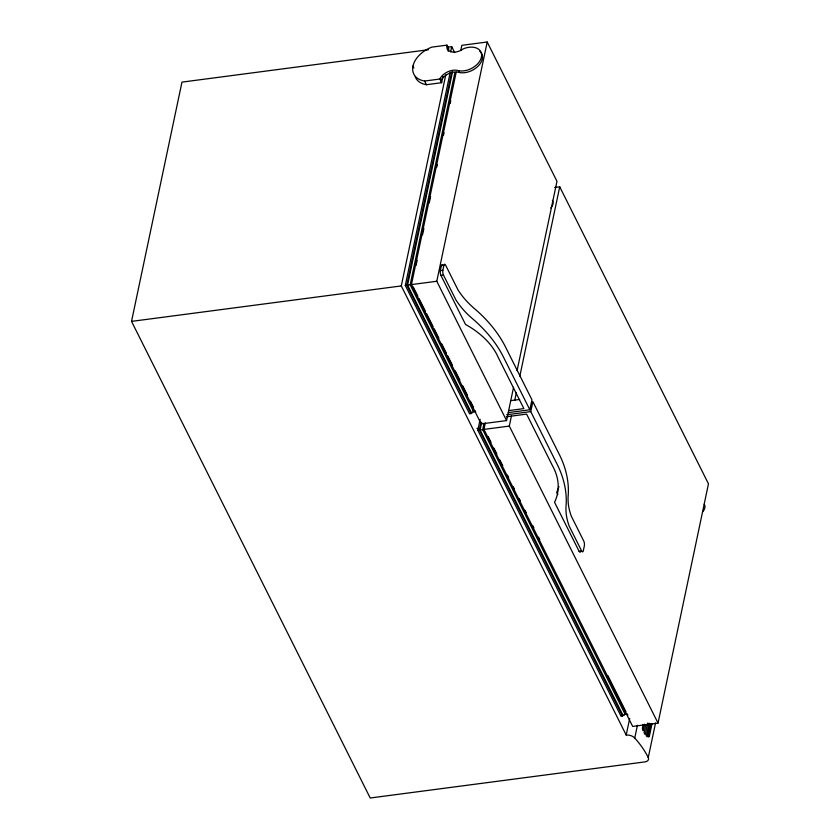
<?xml version="1.0" encoding="UTF-8"?>
<svg xmlns="http://www.w3.org/2000/svg" width="840" height="840" viewBox="0 0 840 840"><rect width="100%" height="100%" fill="white"/><g stroke="black" fill="none" stroke-linecap="round" stroke-linejoin="round"><path stroke-width="1.26" d="M655.547 722.999L648.26 757.544A5.46 3.633 11.9 0 1 645.025 761.88L370.209 798L131.534 321.384L181.965 82.12L428.369 49.739M447.353 49.487L447.878 46.977A11.162 7.361 -26.6 0 0 447.951 50.001M415.191 76.671A24.612 16.244 -26.6 0 0 426.447 84.704L441.651 82.698L442.974 76.43M448.266 51.313L448.802 48.804L446.964 45.14L431.75 47.145A24.612 16.244 -26.6 0 0 412.965 66.087L413.889 67.924M648.26 757.544A118.02 78.508 11.9 0 0 634.746 738.056A7.728 5.135 11.9 0 0 626.188 735.042L401.289 285.925L445.778 74.812M450.639 51.786L451.71 46.662L447.825 47.177M452.55 71.673L407.558 285.159L471.303 412.451L471.062 413.564L469.56 413.763L405.3 285.443L450.251 72.198M451.752 71.998L406.802 285.254L471.062 413.564M410.435 283.542L454.829 72.891M513.555 387.314L506.552 420.578L481.194 423.917L411.432 284.592L456.194 72.198M460.782 50.453L461.853 45.329L487.211 42L556.973 181.314L517.062 370.681M416.073 265.43L417.144 260.316M422.531 234.791L423.875 228.407M429.251 202.881L430.594 196.497M436.79 167.139L437.325 164.588M443.51 135.23L444.045 132.678M450.24 103.32L450.776 100.769M506.552 420.578L436.779 281.264L487.211 42M508.652 410.613L523.866 408.608L498.162 357.284A79.769 53.057 11.9 0 0 465.507 324.45L440.947 275.415A3.413 1.186 82.5 0 1 440.328 270.637L441.378 265.65A3.413 1.186 82.5 0 1 442.733 264.936M529.851 409.784L503.233 356.622A154.035 102.459 11.9 0 0 474.159 320.124L472.605 318.801A97.114 64.596 11.9 0 1 455.858 299.796L443.489 275.09A3.413 1.186 82.5 0 1 442.858 270.302L443.909 265.314A3.413 1.186 82.5 0 1 445.589 265.115L457.957 289.832A97.114 64.596 11.9 0 0 474.705 308.837L476.259 310.159A154.035 102.459 11.9 0 1 505.334 346.647L531.951 399.808L529.851 409.784L508.294 412.608M481.688 422.352L480.081 429.975L622.797 714.966L622.555 716.09L621.054 716.289L477.824 430.259L480.134 419.286M480.942 422.405L479.325 430.07L622.555 716.09M484.029 423.255L482.685 429.639L624.792 713.611C626.808 715.638 626.251 711.627 627.942 715.239M554.663 187.488L559.724 186.816L708.466 483.84L658.035 723.103L632.688 726.432L483.945 429.408L485.3 423.014M658.035 723.103L509.303 426.08L511.455 415.842M514.7 400.491L516.317 392.816M519.823 376.183L559.724 186.816M581.637 550.966L569.268 526.26A97.114 64.596 11.9 0 1 566.076 505.47L566.202 503.927A154.035 102.459 11.9 0 0 557.393 464.772L530.764 411.611L532.865 401.646L559.493 454.808A154.035 102.459 11.9 0 1 568.302 493.952L568.187 495.506A97.114 64.596 11.9 0 0 571.368 516.295L583.737 541.002A3.413 1.186 82.5 0 1 584.356 545.79L583.307 550.767A3.413 1.186 82.5 0 1 581.637 550.966L579.106 551.303L554.547 502.268A79.769 53.057 11.9 0 0 552.321 465.444L526.617 414.11L506.331 416.776M626.188 735.042L629.696 718.41M634.746 738.056L637.434 725.256M643.188 724.416L642.369 728.259L643.115 730.622L644.458 724.216M645.687 725.099L644.07 732.784L645.151 734.601L647.587 723.051M648.974 723.156L646.275 735.966L647.377 736.785L650.076 723.975M651.115 724.154L648.407 736.974L649.299 736.544L651.998 723.734M475.052 411.169L474.338 411.999L473.445 411.421L410.161 284.823L405.3 285.443M411.989 284.571L410.214 284.802M412.965 66.087A24.612 16.244 -26.6 0 0 424.61 81.039L439.824 79.034A12.821 8.463 -26.6 0 1 458.63 70.728A16.107 10.637 -26.6 0 0 481.425 57.088A16.107 10.637 -26.6 0 0 463.25 48.846A11.162 7.361 -26.6 0 1 451.584 51.923A11.162 7.361 -26.6 0 1 446.964 45.14M441.378 265.65L443.909 265.314M440.328 270.637L442.858 270.302M440.947 275.415L443.489 275.09M131.534 321.384L401.289 285.925M411.432 284.592L436.779 281.264M510.752 400.638L519.624 399.473M506.678 414.781L530.764 411.611M476.973 428.431L478.244 428.274M477.824 430.259L484.187 429.429M483.945 429.408L509.303 426.08M471.303 412.451L472.784 412.766L473.214 410.739M622.797 714.966L624.278 715.281L624.792 713.611M475.692 412.125L475.178 411.065M451.71 46.662L454.65 52.532M458.63 70.728L459.554 72.555A16.107 10.637 -26.6 0 0 478.485 65.74A16.107 10.637 -26.6 0 0 479.766 51.219M439.824 79.034L441.651 82.698M424.61 81.039L426.447 84.704M557.812 494.634L556.647 492.303A79.769 53.057 11.9 0 0 558.894 486.528M413.207 286.902L417.879 296.226M419.044 298.557L425.46 311.377M426.626 313.709L433.052 326.529M434.217 328.86L438.89 338.184M441.808 344.012L446.471 353.346M447.647 355.677L452.308 365.001M455.228 370.829L459.9 380.153M462.819 385.98L467.492 395.304M470.4 401.131L473.319 406.959M488.082 436.422L491.012 442.281M493.941 448.14L496.881 453.999M499.81 459.858L502.751 465.717M507.444 475.094L508.62 477.435M513.313 486.812L514.479 489.153M519.183 498.53L520.349 500.871M525.042 510.248L526.218 512.589M532.676 525.483L533.851 527.825M538.545 537.201L539.721 539.543M607.793 675.476L625.978 711.806M552.395 200.372A9.744 6.437 -26.6 0 1 550.788 207.984M440.738 80.871A12.821 8.463 -26.6 0 1 459.554 72.555M704.267 504.179A9.744 6.437 -26.6 0 1 702.66 511.791M580.692 551.408A3.413 1.186 82.5 0 1 579.106 551.303"/></g></svg>
